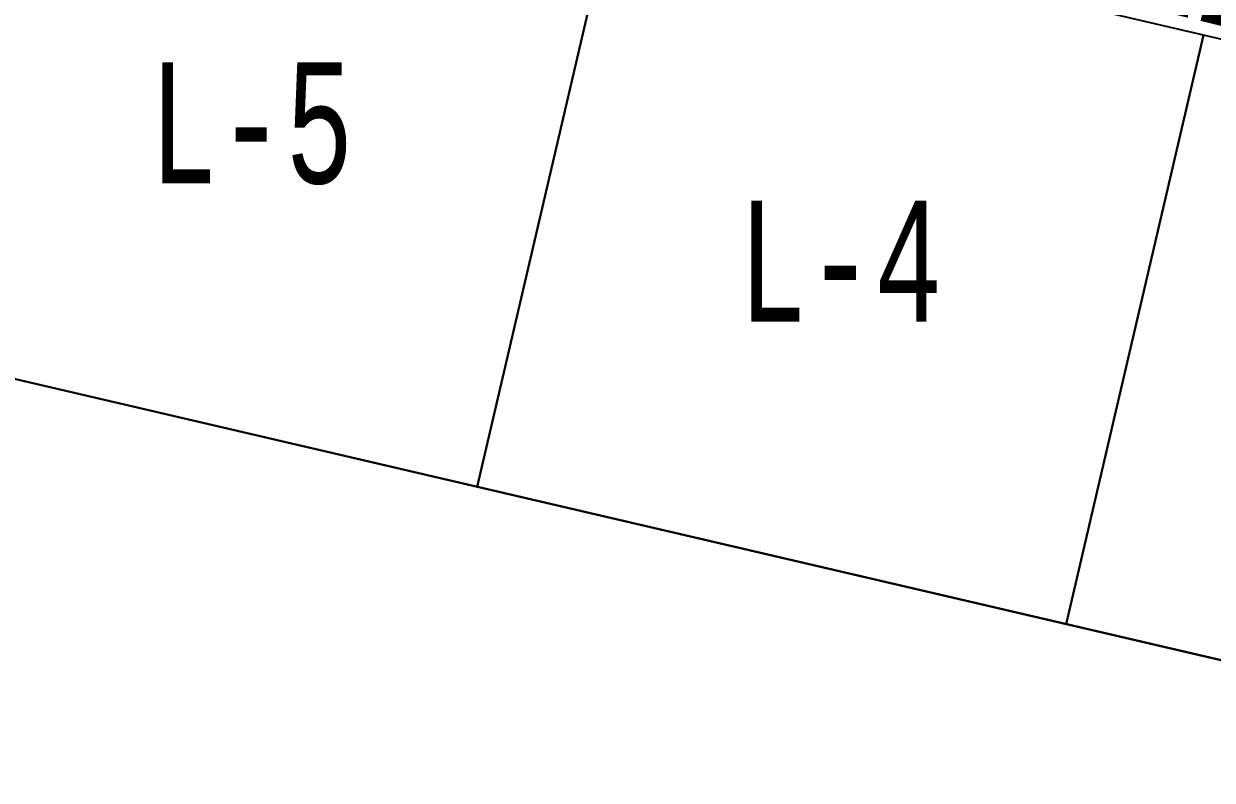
# Model space of a CAD drawing. Header units: millimetres. Extents: x 474016 to 477875, y 2288607 to 2292200.
# Drawn here: x 474041.14 to 474090.26, y 2288889.86 to 2288921.13 of the extents above; entities that cross this region are included whole.
import ezdxf
from ezdxf.enums import TextEntityAlignment as Align

# ---------------------------------------------------------------- set-up
doc = ezdxf.new("R2010")
doc.units = ezdxf.units.MM
doc.header["$LTSCALE"] = 50
doc.layers.add('CVL_LOTIF', color=1, linetype='Continuous')
for name, color, linetype, lineweight in [('LOTES', 6, 'Continuous', 15), ('MANZANAS', 4, 'Continuous', 15), ('vialidad', 5, 'Continuous', 13)]:
    doc.layers.add(name, color=color, linetype=linetype, lineweight=lineweight)
doc.layers.add('MZ Y LT', color=7, linetype='Continuous', lineweight=13, true_color=0x0d2bf2)
doc.styles.add('MONOTXT4', font='MONOTXT4.shx', dxfattribs={"width": 0.55})
doc.styles.get("Standard").update_dxf_attribs({"font": 'arial.ttf'})

msp = doc.modelspace()

# ---------------------------------------------------------------- linework, layer by layer
at = {"layer": 'CVL_LOTIF'}
for points in [[(474065.55, 2288926.336), (474041.202, 2288932.01), (474035.528, 2288907.663), (474059.875, 2288901.989)], [(474089.897, 2288920.662), (474065.55, 2288926.336), (474059.875, 2288901.989), (474084.223, 2288896.314)], [(474114.245, 2288914.988), (474089.897, 2288920.662), (474084.223, 2288896.314), (474108.571, 2288890.64)], [(474157.266, 2288879.292), (474035.528, 2288907.663), (474015.964, 2288823.713), (474140.516, 2288807.417)]]:
    msp.add_lwpolyline(points, close=True, dxfattribs=at)
at = {"layer": 'LOTES'}
msp.add_line((474084.223, 2288896.314), (474089.897, 2288920.662), dxfattribs=at)
at = {"layer": 'MANZANAS', "color": 4}
msp.add_line((474035.528, 2288907.663), (474157.266, 2288879.292), dxfattribs=at)

# ---------------------------------------------------------------- texts
at = {"layer": 'MZ Y LT', "lineweight": 13, "style": 'MONOTXT4', "width": 0.65}
for s, p in [('L-5', (474050.539, 2288916.999)), ('L-4', (474074.886, 2288911.325))]:
    msp.add_text(s, height=5, dxfattribs=at).set_placement(p, align=Align.MIDDLE)
at = {"layer": 'vialidad', "color": 5, "width": 0.75}
msp.add_text('PALMA DE COCO', height=6, rotation=346.1813, dxfattribs=at).set_placement((474107.283, 2288920.038), align=Align.MIDDLE)

doc.saveas('drawing.dxf')
